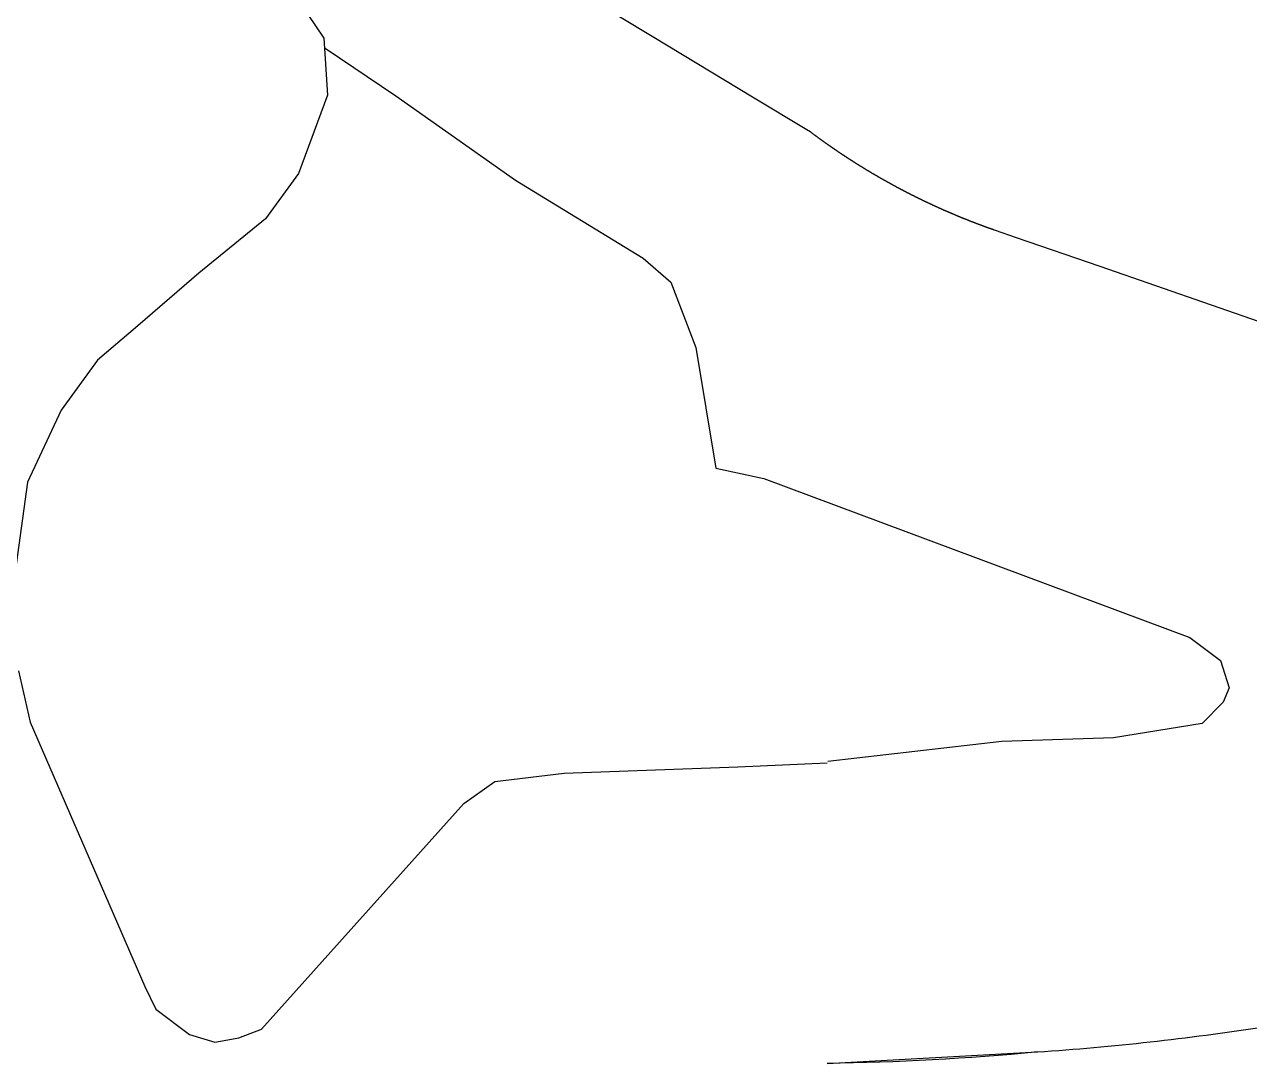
# Model space of a CAD drawing. Header units: millimetres. Extents: x 341926 to 344122, y 7366456 to 7369032.
# Drawn here: x 343510.9 to 343748.6, y 7367007.4 to 7367209.1 of the extents above; entities that cross this region are included whole.
import ezdxf

# ---------------------------------------------------------------- set-up
doc = ezdxf.new("R2010")
doc.units = ezdxf.units.MM
for name, color, linetype in [('RUA FELICE ROSSI - 29_12_20 - V13', 7, 'Continuous'), ('RUA ODAIR VIEIRA - 29_12_20 - V11', 7, 'Continuous'), ('RUA ROSA INEZ BRUNI PINCHIARO - 29_12_20 - V10', 7, 'Continuous')]:
    doc.layers.add(name, color=color, linetype=linetype)

msp = doc.modelspace()

# ---------------------------------------------------------------- linework, layer by layer
at = {"layer": 'RUA FELICE ROSSI - 29_12_20 - V13'}
msp.add_lwpolyline([(343593.04, 7367230.74), (343632.66, 7367206.82), (343652.48, 7367194.85), (343662.38, 7367188.87), (343663, 7367188.5), (343663.02, 7367188.49), (343663.02, 7367188.49), (343663.02, 7367188.49), (343663.02, 7367188.48), (343663.03, 7367188.48), (343663.03, 7367188.48), (343663.05, 7367188.47), (343663.1, 7367188.43), (343663.15, 7367188.39), (343663.2, 7367188.35), (343663.26, 7367188.31), (343663.31, 7367188.27), (343663.36, 7367188.23), (343663.42, 7367188.19), (343663.47, 7367188.15), (343663.52, 7367188.11), (343663.58, 7367188.07), (343663.63, 7367188.03), (343663.68, 7367187.99), (343663.74, 7367187.95), (343663.79, 7367187.91), (343663.84, 7367187.87), (343663.9, 7367187.83), (343663.95, 7367187.79), (343664, 7367187.75), (343664.06, 7367187.71), (343664.11, 7367187.67), (343664.16, 7367187.63), (343664.22, 7367187.59), (343664.27, 7367187.55), (343664.32, 7367187.51), (343664.38, 7367187.47), (343664.43, 7367187.43), (343664.48, 7367187.4), (343664.54, 7367187.36), (343664.59, 7367187.32), (343664.65, 7367187.28), (343664.7, 7367187.24), (343664.75, 7367187.2), (343664.81, 7367187.16), (343664.86, 7367187.12), (343664.91, 7367187.08), (343664.97, 7367187.04), (343665.02, 7367187), (343665.08, 7367186.96), (343665.13, 7367186.93), (343665.18, 7367186.89), (343665.24, 7367186.85), (343665.29, 7367186.81), (343665.34, 7367186.77), (343665.4, 7367186.73), (343665.45, 7367186.69), (343665.51, 7367186.65), (343665.56, 7367186.61), (343665.61, 7367186.58), (343665.67, 7367186.54), (343665.72, 7367186.5), (343665.78, 7367186.46), (343665.83, 7367186.42), (343665.89, 7367186.38), (343665.94, 7367186.34), (343665.99, 7367186.3), (343666.05, 7367186.27), (343666.1, 7367186.23), (343666.16, 7367186.19), (343666.21, 7367186.15), (343666.26, 7367186.11), (343666.32, 7367186.07), (343666.37, 7367186.03), (343666.43, 7367186), (343666.48, 7367185.96), (343666.54, 7367185.92), (343666.59, 7367185.88), (343666.65, 7367185.84), (343666.7, 7367185.8), (343666.75, 7367185.77), (343666.81, 7367185.73), (343666.86, 7367185.69), (343666.92, 7367185.65), (343666.97, 7367185.61), (343667.03, 7367185.58), (343667.08, 7367185.54), (343667.14, 7367185.5), (343667.19, 7367185.46), (343667.25, 7367185.42), (343667.3, 7367185.39), (343667.35, 7367185.35), (343667.41, 7367185.31), (343667.46, 7367185.27), (343667.52, 7367185.23), (343667.57, 7367185.2), (343667.63, 7367185.16), (343667.68, 7367185.12), (343667.74, 7367185.08), (343667.79, 7367185.04), (343667.85, 7367185.01), (343667.9, 7367184.97), (343667.96, 7367184.93), (343668.01, 7367184.89), (343668.07, 7367184.86), (343668.12, 7367184.82), (343668.18, 7367184.78), (343668.23, 7367184.74), (343668.29, 7367184.71), (343668.34, 7367184.67), (343668.4, 7367184.63), (343668.45, 7367184.59), (343668.51, 7367184.56), (343668.56, 7367184.52), (343668.62, 7367184.48), (343668.67, 7367184.44), (343668.73, 7367184.41), (343668.78, 7367184.37), (343668.84, 7367184.33), (343668.9, 7367184.29), (343668.95, 7367184.26), (343669.01, 7367184.22), (343669.06, 7367184.18), (343669.12, 7367184.15), (343669.17, 7367184.11), (343669.23, 7367184.07), (343669.28, 7367184.04), (343669.34, 7367184), (343669.39, 7367183.96), (343669.45, 7367183.92), (343669.5, 7367183.89), (343669.56, 7367183.85), (343669.62, 7367183.81), (343669.67, 7367183.78), (343669.73, 7367183.74), (343669.78, 7367183.7), (343669.84, 7367183.67), (343669.89, 7367183.63), (343669.95, 7367183.59), (343670, 7367183.56), (343670.06, 7367183.52), (343670.12, 7367183.48), (343670.17, 7367183.45), (343670.23, 7367183.41), (343670.28, 7367183.37), (343670.34, 7367183.34), (343670.4, 7367183.3), (343670.45, 7367183.26), (343670.51, 7367183.23), (343670.56, 7367183.19), (343670.62, 7367183.15), (343670.67, 7367183.12), (343670.73, 7367183.08), (343670.79, 7367183.05), (343670.84, 7367183.01), (343670.9, 7367182.97), (343670.95, 7367182.94), (343671.01, 7367182.9), (343671.07, 7367182.86), (343671.12, 7367182.83), (343671.18, 7367182.79), (343671.23, 7367182.76), (343671.29, 7367182.72), (343671.35, 7367182.68), (343671.4, 7367182.65), (343671.46, 7367182.61), (343671.52, 7367182.58), (343671.57, 7367182.54), (343671.63, 7367182.5), (343671.68, 7367182.47), (343671.74, 7367182.43), (343671.8, 7367182.4), (343671.85, 7367182.36), (343671.91, 7367182.33), (343671.97, 7367182.29), (343672.02, 7367182.25), (343672.08, 7367182.22), (343672.14, 7367182.18), (343672.19, 7367182.15), (343672.25, 7367182.11), (343672.3, 7367182.08), (343672.36, 7367182.04), (343672.42, 7367182.01), (343672.47, 7367181.97), (343672.53, 7367181.93), (343672.59, 7367181.9), (343672.64, 7367181.86), (343672.7, 7367181.83), (343672.76, 7367181.79), (343672.81, 7367181.76), (343672.87, 7367181.72), (343672.93, 7367181.69), (343672.98, 7367181.65), (343673.04, 7367181.62), (343673.1, 7367181.58), (343673.15, 7367181.55), (343673.21, 7367181.51), (343673.27, 7367181.48), (343673.32, 7367181.44), (343673.38, 7367181.41), (343673.44, 7367181.37), (343673.5, 7367181.34), (343673.55, 7367181.3), (343673.61, 7367181.27), (343673.67, 7367181.23), (343673.72, 7367181.2), (343673.78, 7367181.16), (343673.84, 7367181.13), (343673.89, 7367181.09), (343673.95, 7367181.06), (343674.01, 7367181.02), (343674.06, 7367180.99), (343674.12, 7367180.95), (343674.18, 7367180.92), (343674.24, 7367180.88), (343674.29, 7367180.85), (343674.35, 7367180.82), (343674.41, 7367180.78), (343674.46, 7367180.75), (343674.52, 7367180.71), (343674.58, 7367180.68), (343674.64, 7367180.64), (343674.69, 7367180.61), (343674.75, 7367180.57), (343674.81, 7367180.54), (343674.87, 7367180.51), (343674.92, 7367180.47), (343674.98, 7367180.44), (343675.04, 7367180.4), (343675.1, 7367180.37), (343675.15, 7367180.34), (343675.21, 7367180.3), (343675.27, 7367180.27), (343675.32, 7367180.23), (343675.38, 7367180.2), (343675.44, 7367180.17), (343675.5, 7367180.13), (343675.55, 7367180.1), (343675.61, 7367180.06), (343675.67, 7367180.03), (343675.73, 7367180), (343675.79, 7367179.96), (343675.84, 7367179.93), (343675.9, 7367179.89), (343675.96, 7367179.86), (343676.02, 7367179.83), (343676.07, 7367179.79), (343676.13, 7367179.76), (343676.19, 7367179.73), (343676.25, 7367179.69), (343676.3, 7367179.66), (343676.36, 7367179.63), (343676.42, 7367179.59), (343676.48, 7367179.56), (343676.54, 7367179.53), (343676.59, 7367179.49), (343676.65, 7367179.46), (343676.71, 7367179.43), (343676.77, 7367179.39), (343676.83, 7367179.36), (343676.88, 7367179.33), (343676.94, 7367179.29), (343677, 7367179.26), (343677.06, 7367179.23), (343677.11, 7367179.19), (343677.17, 7367179.16), (343677.23, 7367179.13), (343677.29, 7367179.09), (343677.35, 7367179.06), (343677.41, 7367179.03), (343677.46, 7367178.99), (343677.52, 7367178.96), (343677.58, 7367178.93), (343677.64, 7367178.9), (343677.7, 7367178.86), (343677.75, 7367178.83), (343677.81, 7367178.8), (343677.87, 7367178.76), (343677.93, 7367178.73), (343677.99, 7367178.7), (343678.05, 7367178.67), (343678.1, 7367178.63), (343678.16, 7367178.6), (343678.22, 7367178.57), (343678.28, 7367178.54), (343678.34, 7367178.5), (343678.4, 7367178.47), (343678.45, 7367178.44), (343678.51, 7367178.41), (343678.57, 7367178.37), (343678.63, 7367178.34), (343678.69, 7367178.31), (343678.75, 7367178.28), (343678.8, 7367178.24), (343678.86, 7367178.21), (343678.92, 7367178.18), (343678.98, 7367178.15), (343679.04, 7367178.12), (343679.1, 7367178.08), (343679.16, 7367178.05), (343679.21, 7367178.02), (343679.27, 7367177.99), (343679.33, 7367177.96), (343679.39, 7367177.92), (343679.45, 7367177.89), (343679.51, 7367177.86), (343679.57, 7367177.83), (343679.62, 7367177.8), (343679.68, 7367177.76), (343679.74, 7367177.73), (343679.8, 7367177.7), (343679.86, 7367177.67), (343679.92, 7367177.64), (343679.98, 7367177.61), (343680.04, 7367177.57), (343680.1, 7367177.54), (343680.15, 7367177.51), (343680.21, 7367177.48), (343680.27, 7367177.45), (343680.33, 7367177.42), (343680.39, 7367177.38), (343680.45, 7367177.35), (343680.51, 7367177.32), (343680.57, 7367177.29), (343680.63, 7367177.26), (343680.68, 7367177.23), (343680.74, 7367177.2), (343680.8, 7367177.16), (343680.86, 7367177.13), (343680.92, 7367177.1), (343680.98, 7367177.07), (343681.04, 7367177.04), (343681.1, 7367177.01), (343681.16, 7367176.98), (343681.22, 7367176.95), (343681.28, 7367176.92), (343681.33, 7367176.88), (343681.39, 7367176.85), (343681.45, 7367176.82), (343681.51, 7367176.79), (343681.57, 7367176.76), (343681.63, 7367176.73), (343681.69, 7367176.7), (343681.75, 7367176.67), (343681.81, 7367176.64), (343681.87, 7367176.61), (343681.93, 7367176.58), (343681.99, 7367176.55), (343682.05, 7367176.51), (343682.11, 7367176.48), (343682.17, 7367176.45), (343682.22, 7367176.42), (343682.28, 7367176.39), (343682.34, 7367176.36), (343682.4, 7367176.33), (343682.46, 7367176.3), (343682.52, 7367176.27), (343682.58, 7367176.24), (343682.64, 7367176.21), (343682.7, 7367176.18), (343682.76, 7367176.15), (343682.82, 7367176.12), (343682.88, 7367176.09), (343682.94, 7367176.06), (343683, 7367176.03), (343683.06, 7367176), (343683.12, 7367175.97), (343683.18, 7367175.94), (343683.24, 7367175.91), (343683.3, 7367175.88), (343683.36, 7367175.85), (343683.42, 7367175.82), (343683.48, 7367175.79), (343683.54, 7367175.76), (343683.6, 7367175.73), (343683.65, 7367175.7), (343683.71, 7367175.67), (343683.77, 7367175.64), (343683.83, 7367175.61), (343683.89, 7367175.58), (343683.95, 7367175.55), (343684.01, 7367175.52), (343684.07, 7367175.49), (343684.13, 7367175.46), (343684.19, 7367175.43), (343684.25, 7367175.4), (343684.31, 7367175.37), (343684.37, 7367175.34), (343684.43, 7367175.31), (343684.49, 7367175.28), (343684.55, 7367175.26), (343684.61, 7367175.23), (343684.67, 7367175.2), (343684.73, 7367175.17), (343684.79, 7367175.14), (343684.85, 7367175.11), (343684.91, 7367175.08), (343684.97, 7367175.05), (343685.03, 7367175.02), (343685.09, 7367174.99), (343685.15, 7367174.96), (343685.21, 7367174.93), (343685.27, 7367174.91), (343685.33, 7367174.88), (343685.39, 7367174.85), (343685.45, 7367174.82), (343685.52, 7367174.79), (343685.58, 7367174.76), (343685.64, 7367174.73), (343685.7, 7367174.7), (343685.76, 7367174.67), (343685.82, 7367174.65), (343685.88, 7367174.62), (343685.94, 7367174.59), (343686, 7367174.56), (343686.06, 7367174.53), (343686.12, 7367174.5), (343686.18, 7367174.47), (343686.24, 7367174.45), (343686.3, 7367174.42), (343686.36, 7367174.39), (343686.42, 7367174.36), (343686.48, 7367174.33), (343686.54, 7367174.3), (343686.6, 7367174.28), (343686.66, 7367174.25), (343686.72, 7367174.22), (343686.78, 7367174.19), (343686.84, 7367174.16), (343686.9, 7367174.13), (343686.96, 7367174.11), (343687.02, 7367174.08), (343687.09, 7367174.05), (343687.15, 7367174.02), (343687.21, 7367173.99), (343687.27, 7367173.97), (343687.33, 7367173.94), (343687.39, 7367173.91), (343687.45, 7367173.88), (343687.51, 7367173.85), (343687.57, 7367173.83), (343687.63, 7367173.8), (343687.69, 7367173.77), (343687.75, 7367173.74), (343687.81, 7367173.72), (343687.87, 7367173.69), (343687.93, 7367173.66), (343688, 7367173.63), (343688.06, 7367173.61), (343688.12, 7367173.58), (343688.18, 7367173.55), (343688.24, 7367173.52), (343688.3, 7367173.5), (343688.36, 7367173.47), (343688.42, 7367173.44), (343688.48, 7367173.41), (343688.54, 7367173.39), (343688.6, 7367173.36), (343688.66, 7367173.33), (343688.73, 7367173.3), (343688.79, 7367173.28), (343688.85, 7367173.25), (343688.91, 7367173.22), (343688.97, 7367173.2), (343689.03, 7367173.17), (343689.09, 7367173.14), (343689.15, 7367173.12), (343689.21, 7367173.09), (343689.27, 7367173.06), (343689.34, 7367173.03), (343689.4, 7367173.01), (343689.46, 7367172.98), (343689.52, 7367172.95), (343689.58, 7367172.93), (343689.64, 7367172.9), (343689.7, 7367172.87), (343689.76, 7367172.85), (343689.82, 7367172.82), (343689.89, 7367172.79), (343689.95, 7367172.77), (343690.01, 7367172.74), (343690.07, 7367172.71), (343690.13, 7367172.69), (343690.19, 7367172.66), (343690.25, 7367172.63), (343690.31, 7367172.61), (343690.38, 7367172.58), (343690.44, 7367172.56), (343690.5, 7367172.53), (343690.56, 7367172.5), (343690.62, 7367172.48), (343690.68, 7367172.45), (343690.74, 7367172.42), (343690.8, 7367172.4), (343690.87, 7367172.37), (343690.93, 7367172.35), (343690.99, 7367172.32), (343691.05, 7367172.29), (343691.11, 7367172.27), (343691.17, 7367172.24), (343691.23, 7367172.22), (343691.3, 7367172.19), (343691.36, 7367172.16), (343691.42, 7367172.14), (343691.48, 7367172.11), (343691.54, 7367172.09), (343691.6, 7367172.06), (343691.66, 7367172.04), (343691.73, 7367172.01), (343691.79, 7367171.98), (343691.85, 7367171.96), (343691.91, 7367171.93), (343691.97, 7367171.91), (343692.03, 7367171.88), (343692.1, 7367171.86), (343692.16, 7367171.83), (343692.22, 7367171.81), (343692.28, 7367171.78), (343692.34, 7367171.75), (343692.4, 7367171.73), (343692.47, 7367171.7), (343692.53, 7367171.68), (343692.59, 7367171.65), (343692.65, 7367171.63), (343692.71, 7367171.6), (343692.77, 7367171.58), (343692.84, 7367171.55), (343692.9, 7367171.53), (343692.96, 7367171.5), (343693.02, 7367171.48), (343693.08, 7367171.45), (343693.14, 7367171.43), (343693.21, 7367171.4), (343693.27, 7367171.38), (343693.33, 7367171.35), (343693.39, 7367171.33), (343693.45, 7367171.3), (343693.52, 7367171.28), (343693.58, 7367171.25), (343693.64, 7367171.23), (343693.7, 7367171.21), (343693.76, 7367171.18), (343693.82, 7367171.16), (343693.89, 7367171.13), (343693.95, 7367171.11), (343694.01, 7367171.08), (343694.07, 7367171.06), (343694.13, 7367171.03), (343694.2, 7367171.01), (343694.26, 7367170.98), (343694.32, 7367170.96), (343694.38, 7367170.94), (343694.44, 7367170.91), (343694.51, 7367170.89), (343694.57, 7367170.86), (343694.63, 7367170.84), (343694.69, 7367170.82), (343694.75, 7367170.79), (343694.82, 7367170.77), (343694.88, 7367170.74), (343694.94, 7367170.72), (343695, 7367170.7), (343695.06, 7367170.67), (343695.13, 7367170.65), (343695.19, 7367170.62), (343695.25, 7367170.6), (343695.31, 7367170.58), (343695.38, 7367170.55), (343695.44, 7367170.53), (343695.5, 7367170.5), (343695.56, 7367170.48), (343695.62, 7367170.46), (343695.69, 7367170.43), (343695.75, 7367170.41), (343695.81, 7367170.39), (343695.87, 7367170.36), (343695.93, 7367170.34), (343696, 7367170.32), (343696.06, 7367170.29), (343696.12, 7367170.27), (343696.18, 7367170.25), (343696.25, 7367170.22), (343696.31, 7367170.2), (343696.37, 7367170.18), (343696.43, 7367170.15), (343696.5, 7367170.13), (343696.56, 7367170.11), (343696.62, 7367170.08), (343696.68, 7367170.06), (343696.74, 7367170.04), (343696.81, 7367170.01), (343696.87, 7367169.99), (343696.93, 7367169.97), (343696.99, 7367169.95), (343697.06, 7367169.92), (343697.12, 7367169.9), (343697.18, 7367169.88), (343697.24, 7367169.85), (343697.31, 7367169.83), (343697.37, 7367169.81), (343697.43, 7367169.79), (343697.49, 7367169.76), (343697.56, 7367169.74), (343697.62, 7367169.72), (343697.68, 7367169.69), (343697.74, 7367169.67), (343697.81, 7367169.65), (343697.87, 7367169.63), (343697.93, 7367169.6), (343697.99, 7367169.58), (343698.06, 7367169.56), (343698.12, 7367169.54), (343698.18, 7367169.52), (343698.24, 7367169.49), (343698.31, 7367169.47), (343698.37, 7367169.45), (343698.43, 7367169.43), (343698.49, 7367169.4), (343698.56, 7367169.38), (343698.62, 7367169.36), (343698.68, 7367169.34), (343698.75, 7367169.32), (343698.81, 7367169.29), (343698.84, 7367169.28), (343698.86, 7367169.28), (343698.86, 7367169.27), (343698.87, 7367169.27), (343698.87, 7367169.27), (343698.87, 7367169.27), (343698.87, 7367169.27), (343698.9, 7367169.26), (343698.97, 7367169.24), (343699.22, 7367169.15), (343703.28, 7367167.75), (343719.5, 7367162.13), (343751.96, 7367150.89)], dxfattribs=at)
at = {"layer": 'RUA ODAIR VIEIRA - 29_12_20 - V11'}
msp.add_lwpolyline([(343707.44, 7367009.68, -0.02073), (343666.59, 7367007.44), (343707.44, 7367009.68, 0.021246), (343751.06, 7367014.51, 0.011274), (343804.68, 7367028.72)], format="xyb", dxfattribs=at)
at = {"layer": 'RUA ROSA INEZ BRUNI PINCHIARO - 29_12_20 - V10'}
for points in [[(343501.87, 7367297.32), (343518.43, 7367266.77), (343521.61, 7367261.47), (343528.36, 7367252.95), (343545.81, 7367234.59), (343559.65, 7367220.22), (343568.97, 7367206.38), (343569.64, 7367195.34), (343564.05, 7367180.17), (343557.64, 7367171.32), (343544.72, 7367160.8), (343532.87, 7367150.56), (343525.02, 7367143.91), (343517.96, 7367134.19), (343511.44, 7367120.22), (343508.51, 7367099.1)], [(343569.22, 7367204.45), (343582.9, 7367195.22), (343606.15, 7367178.82), (343630.91, 7367163.73), (343636.29, 7367159.03), (343641.13, 7367146.39), (343645.03, 7367122.99), (343654.32, 7367120.97), (343737, 7367090.11), (343742.92, 7367085.67), (343744.66, 7367080.35), (343743.44, 7367077.54), (343739.42, 7367073.41), (343722.2, 7367070.61), (343700.54, 7367069.94), (343666.76, 7367066.04)], [(343509.71, 7367083.66), (343511.97, 7367073.68), (343534.23, 7367022.38), (343536.36, 7367017.99), (343542.88, 7367013.07), (343547.81, 7367011.6), (343552.47, 7367012.4), (343556.86, 7367014.13), (343596.14, 7367057.91), (343602.14, 7367062.17), (343615.58, 7367063.76), (343649.31, 7367064.99), (343666.62, 7367065.79)]]:
    msp.add_lwpolyline(points, dxfattribs=at)

doc.saveas('drawing.dxf')
